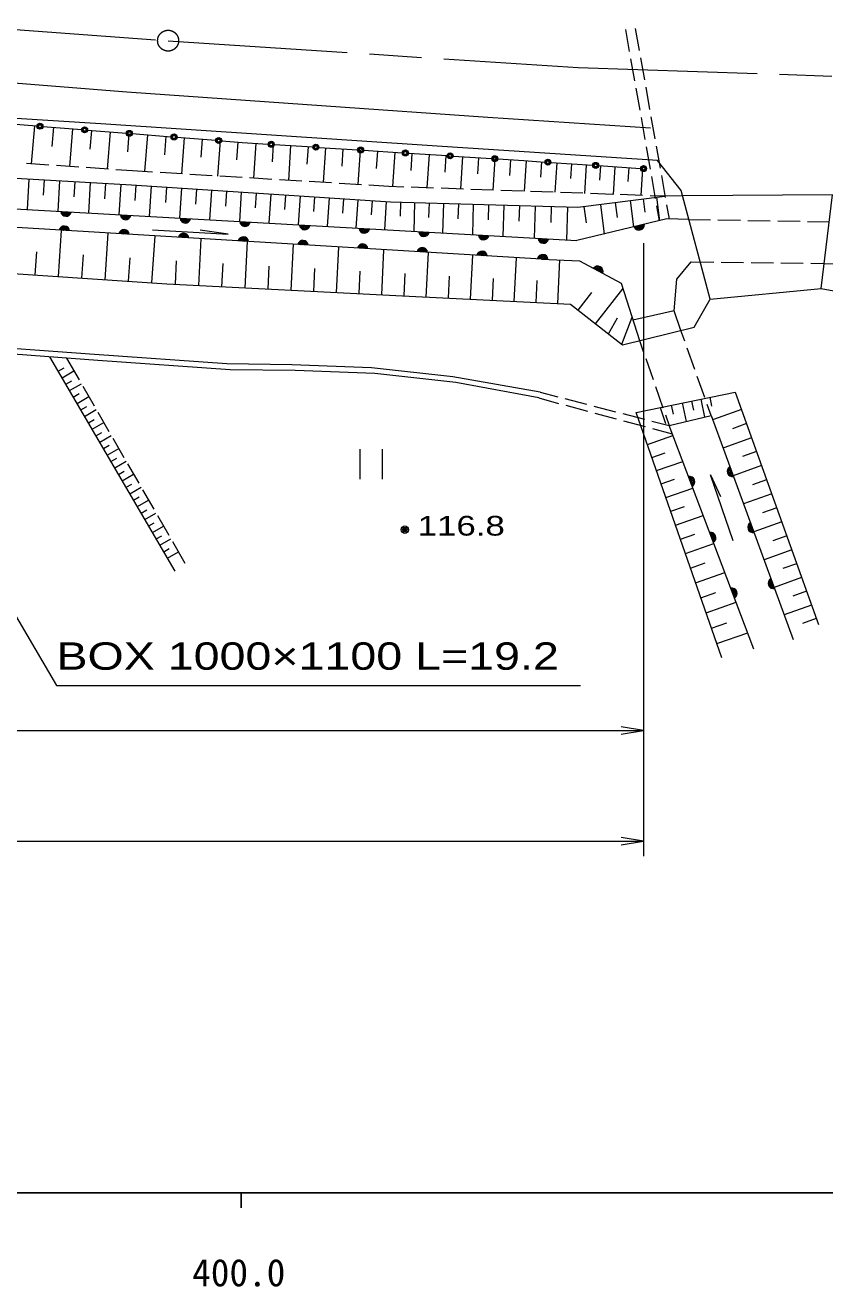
# Model space of a CAD drawing. Units: millimetres, scale not verified. Extents: x 40000 to 680000, y 20000 to 380000.
# Drawn here: x 453554 to 507065, y 198715 to 283203 of the extents above; entities that cross this region are included whole.
import ezdxf
from ezdxf.enums import TextEntityAlignment as Align

# ---------------------------------------------------------------- set-up
doc = ezdxf.new("R2010")
doc.units = ezdxf.units.MM
doc.header["$LTSCALE"] = 1000
doc.header["$PDMODE"] = 32
doc.header["$PDSIZE"] = 500
doc.linetypes.add('CHAIN', pattern=[18.5, 12, -1.5, 3.5, -1.5])
for name, color, linetype, lineweight in [('M-BMK', 2, 'CHAIN', 13), ('M-STR-HTXT', 7, 'Continuous', 13), ('M-STR-STRC', 7, 'Continuous', 13), ('M-TTL-BAND', 7, 'Continuous', 25), ('M-WORK', 1, 'Continuous', 13)]:
    doc.layers.add(name, color=color, linetype=linetype, lineweight=lineweight)
doc.styles.add('ＭＳ ゴシック', font='')
doc.styles.add('ＭＳ Ｐゴシック', font='')
doc.styles.get('ＭＳ ゴシック').set_extended_font_data('MS Gothic')
doc.styles.get('ＭＳ Ｐゴシック').set_extended_font_data('MS PGothic')

# ---------------------------------------------------------------- blocks, each defined once
blk = doc.blocks.new('open_arrow')
at = {"color": 0, "linetype": 'Continuous', "lineweight": -2}
blk.add_lwpolyline([(7.5, 1.25), (0, 0), (7.5, -1.25)], dxfattribs=at)

msp = doc.modelspace()

# ---------------------------------------------------------------- linework, layer by layer
at = {"layer": 'M-BMK'}
for points in [[(364052, 291204), (423977, 285520), (450299, 283096), (463116, 282169)], [(463116, 282169), (490550, 280363), (513052, 279617), (524378, 279700), (544504, 280099), (562693, 280972)]]:
    msp.add_lwpolyline(points, dxfattribs=at)
msp.add_circle((463116, 282169), 700, dxfattribs=at)
at = {"layer": 'M-STR-HTXT'}
for p, q in [((494935, 268602), (494935, 227559)), ((362648, 235966), (494935, 235966)), ((233832, 228559), (494935, 228559))]:
    msp.add_line(p, q, dxfattribs=at)
msp.add_lwpolyline([(430116, 282549), (455642, 238988), (490720, 238988)], dxfattribs=at)
at = {"layer": 'M-STR-STRC'}
for p, q in [((451749, 276663), (454340, 276455)), ((454739, 276423), (457331, 276215)), ((457729, 276183), (460321, 275976)), ((460720, 275944), (463312, 275736)), ((463710, 275704), (466302, 275496)), ((466701, 275464), (468069, 275355)), ((468069, 275355), (469815, 275242)), ((470214, 275216), (472809, 275048)), ((473208, 275022), (475803, 274855)), ((476202, 274829), (478796, 274661)), ((479196, 274635), (481790, 274468)), ((482189, 274442), (484784, 274274)), ((485183, 274248), (486929, 274135)), ((486929, 274135), (488331, 274042)), ((488730, 274015), (491533, 273828)), ((491933, 273802), (494736, 273615))]:
    msp.add_line(p, q, dxfattribs=at)
for centre, radius in [((454540, 276439), 200), ((454540, 276439), 160), ((454540, 276439), 120), ((454540, 276439), 100), ((457530, 276199), 200), ((457530, 276199), 160), ((457530, 276199), 120), ((457530, 276199), 100), ((460520, 275960), 200), ((460520, 275960), 160), ((460520, 275960), 120), ((460520, 275960), 100), ((463511, 275720), 200), ((463511, 275720), 160), ((463511, 275720), 120), ((463511, 275720), 100), ((466501, 275480), 200), ((466501, 275480), 160), ((466501, 275480), 120), ((466501, 275480), 100), ((470015, 275229), 200), ((470015, 275229), 160), ((470015, 275229), 120), ((470015, 275229), 100), ((473008, 275035), 200), ((473008, 275035), 160), ((473008, 275035), 120), ((473008, 275035), 100), ((476002, 274842), 200), ((476002, 274842), 160), ((476002, 274842), 120), ((476002, 274842), 100), ((478996, 274648), 200), ((478996, 274648), 160), ((478996, 274648), 120), ((478996, 274648), 100), ((481990, 274455), 200), ((481990, 274455), 160), ((481990, 274455), 120), ((481990, 274455), 100), ((484983, 274261), 200), ((484983, 274261), 160), ((484983, 274261), 120), ((484983, 274261), 100), ((488531, 274029), 200), ((488531, 274029), 160), ((488531, 274029), 120), ((488531, 274029), 100), ((491733, 273815), 200), ((491733, 273815), 160), ((491733, 273815), 120), ((491733, 273815), 100), ((494935, 273602), 200), ((494935, 273602), 160), ((494935, 273602), 120), ((494935, 273602), 100)]:
    msp.add_circle(centre, radius, dxfattribs=at)
at = {"layer": 'M-TTL-BAND'}
for p, q in [((40000, 205000), (579000, 205000)), ((468000, 205000), (468000, 204000))]:
    msp.add_line(p, q, dxfattribs=at)
at = {"layer": 'M-WORK'}
for p, q in [((494004, 281450), (493743, 282927)), ((494670, 281509), (494409, 282986)), ((494353, 279481), (494092, 280958)), ((495019, 279540), (494757, 281017)), ((494702, 277512), (494440, 278989)), ((495368, 277570), (495106, 279047)), ((454164, 276469), (453960, 273916)), ((455441, 276367), (455339, 275090)), ((495050, 275542), (494789, 277019)), ((495716, 275601), (495455, 277078)), ((456718, 276264), (456516, 273741)), ((457980, 276163), (457879, 274901)), ((459242, 276062), (459042, 273568)), ((460489, 275962), (460389, 274715)), ((461736, 275862), (461539, 273402)), ((462966, 275764), (462868, 274534)), ((464196, 275665), (464003, 273252)), ((465403, 275568), (465306, 274362)), ((466610, 275472), (466420, 273104)), ((467793, 275377), (467698, 274193)), ((468978, 275296), (468827, 272957)), ((470147, 275220), (470072, 274051)), ((471317, 275145), (471166, 272814)), ((472482, 275069), (472407, 273904)), ((473648, 274994), (473497, 272672)), ((474809, 274919), (474734, 273758)), ((475970, 274844), (475820, 272530)), ((477127, 274769), (477052, 273612)), ((478284, 274694), (478135, 272394)), ((479434, 274620), (479360, 273470)), ((495399, 273573), (495137, 275050)), ((496065, 273632), (495803, 275109)), ((455138, 273835), (453641, 273937)), ((457133, 273698), (455637, 273801)), ((480584, 274546), (480440, 272313)), ((481700, 274473), (481628, 273357)), ((482817, 274401), (482676, 272234)), ((483900, 274331), (483830, 273248)), ((484983, 274261), (484848, 272158)), ((486035, 274193), (485967, 273142)), ((487087, 274125), (486951, 272084)), ((488107, 274057), (488039, 273036)), ((489128, 273989), (488996, 272012)), ((490116, 273923), (490050, 272934)), ((491105, 273857), (490977, 271942)), ((492062, 273793), (491998, 272836)), ((453798, 272902), (453679, 270851)), ((459128, 273562), (457632, 273664)), ((460732, 273452), (459627, 273527)), ((462080, 273369), (460732, 273452)), ((464076, 273247), (462579, 273339)), ((466072, 273125), (464575, 273217)), ((468068, 273003), (466571, 273095)), ((470065, 272881), (468567, 272973)), ((493020, 273729), (492896, 271874)), ((493947, 273668), (493885, 272740)), ((494875, 273606), (494755, 271809)), ((495747, 271604), (495486, 273081)), ((496413, 271662), (496152, 273139)), ((454823, 272842), (454764, 271817)), ((455848, 272783), (455730, 270735)), ((456872, 272724), (456813, 271700)), ((457896, 272665), (457778, 270620)), ((458919, 272606), (458860, 271583)), ((459941, 272547), (459823, 270504)), ((460962, 272486), (460896, 271465)), ((461983, 272419), (461851, 270390)), ((462998, 272353), (462931, 271338)), ((464012, 272286), (463881, 270276)), ((465018, 272221), (464952, 271215)), ((466023, 272155), (465893, 270162)), ((467020, 272090), (466954, 271094)), ((472061, 272759), (470564, 272851)), ((474057, 272637), (472560, 272729)), ((476054, 272515), (474556, 272607)), ((477900, 272403), (476553, 272485)), ((478886, 272368), (477900, 272403)), ((480885, 272297), (479386, 272350)), ((482884, 272227), (481385, 272280)), ((484883, 272157), (483384, 272209)), ((486881, 272086), (485382, 272139)), ((488880, 272016), (487381, 272069)), ((468016, 272025), (467887, 270050)), ((469004, 271961), (468939, 270973)), ((469991, 271896), (469864, 269938)), ((470970, 271832), (470907, 270853)), ((471949, 271768), (471823, 269828)), ((472920, 271705), (472856, 270735)), ((473890, 271642), (473764, 269718)), ((474852, 271579), (474789, 270617)), ((475813, 271516), (475689, 269610)), ((476767, 271454), (476704, 270501)), ((477720, 271392), (477596, 269502)), ((478666, 271354), (478639, 270407)), ((479612, 271327), (479557, 269391)), ((480580, 271299), (480552, 270331)), ((481547, 271271), (481490, 269282)), ((482542, 271243), (482513, 270248)), ((483536, 271214), (483478, 269170)), ((490879, 271945), (489380, 271998)), ((492878, 271875), (491379, 271928)), ((493040, 271330), (493166, 270337)), ((494876, 271805), (493377, 271857)), ((494033, 271456), (494257, 269691)), ((494916, 271569), (495028, 270686)), ((496363, 271752), (495376, 271787)), ((495799, 271681), (495998, 270110)), ((497556, 271780), (496363, 271752)), ((484558, 271185), (484529, 270163)), ((485580, 271156), (485520, 269055)), ((486630, 271126), (486600, 270075)), ((487681, 271096), (487619, 268937)), ((488760, 271065), (488729, 269985)), ((489840, 271034), (489776, 268815)), ((490946, 271065), (491086, 269964)), ((492047, 271204), (492299, 269218)), ((496011, 270113), (495835, 271111)), ((496668, 270225), (496501, 271170)), ((497976, 270202), (499419, 270177)), ((499919, 270169), (501419, 270143)), ((501919, 270134), (503418, 270108)), ((503918, 270099), (505418, 270073)), ((505918, 270065), (507361, 270040)), ((455777, 266371), (455986, 269466)), ((458895, 266160), (459106, 269278)), ((462037, 265947), (462250, 269089)), ((465169, 265771), (465328, 268904)), ((468272, 265614), (468430, 268717)), ((454229, 266476), (454334, 268023)), ((471347, 265458), (471503, 268533)), ((474393, 265303), (474548, 268349)), ((477411, 265150), (477564, 268168)), ((480398, 265001), (480546, 267989)), ((457336, 266265), (457442, 267825)), ((460466, 266053), (460573, 267624)), ((463603, 265851), (463682, 267417)), ((466721, 265693), (466799, 267244)), ((469810, 265536), (469888, 267073)), ((483355, 264854), (483501, 267811)), ((486280, 264710), (486425, 267635)), ((489198, 264565), (489342, 267482)), ((498120, 267360), (498739, 267332)), ((499631, 267320), (498739, 267332)), ((501631, 267294), (500131, 267314)), ((503631, 267269), (502131, 267288)), ((505631, 267243), (504131, 267262)), ((507023, 267225), (506130, 267237)), ((514836, 266987), (507023, 267225)), ((472870, 265381), (472947, 266904)), ((475902, 265227), (475978, 266736)), ((478905, 265075), (478978, 266569)), ((481877, 264928), (481950, 266406)), ((484818, 264782), (484890, 266245)), ((487739, 264637), (487811, 266096)), ((490550, 264130), (491466, 265303)), ((491722, 263214), (493556, 265559)), ((492600, 262528), (493189, 263615)), ((493478, 261842), (494165, 263656)), ((497699, 262036), (497441, 262761)), ((494669, 262079), (494919, 261360)), ((498368, 260152), (497866, 261565)), ((463581, 246644), (455196, 260996)), ((455762, 260027), (456161, 260260)), ((456322, 260913), (457162, 259455)), ((495083, 260887), (495576, 259471)), ((456014, 259596), (456812, 260062)), ((456267, 259164), (456663, 259395)), ((499038, 258267), (498536, 259680)), ((456519, 258732), (457312, 259195)), ((457412, 259022), (458161, 257722)), ((488024, 258628), (489190, 258326)), ((495740, 258998), (496233, 257582)), ((456771, 258300), (457165, 258531)), ((457023, 257869), (457811, 258329)), ((487923, 258238), (489252, 257880)), ((489674, 258200), (491126, 257823)), ((489735, 257750), (491184, 257361)), ((491610, 257698), (493061, 257321)), ((496790, 257754), (496914, 257155)), ((497530, 257906), (497786, 256666)), ((498151, 258034), (498278, 257414)), ((498771, 258162), (499018, 256964)), ((499463, 257071), (499206, 257796)), ((499370, 258285), (499494, 257686)), ((457275, 257437), (457667, 257666)), ((457528, 257005), (458310, 257463)), ((458410, 257289), (459159, 255989)), ((491667, 257231), (493115, 256841)), ((493545, 257195), (494997, 256819)), ((496043, 257600), (496405, 256531)), ((496397, 257109), (496647, 256390)), ((496647, 256390), (499463, 257071)), ((499463, 257071), (504957, 242053)), ((501497, 257460), (499615, 256788)), ((457780, 256574), (458169, 256801)), ((458032, 256142), (458810, 256596)), ((493598, 256711), (495046, 256321)), ((495481, 256693), (496647, 256390)), ((495529, 256192), (496858, 255834)), ((502316, 241427), (496647, 256390)), ((501833, 256519), (500892, 256183)), ((458284, 255710), (458671, 255936)), ((458537, 255278), (459309, 255730)), ((459409, 255556), (460158, 254256)), ((495197, 255131), (496900, 255723)), ((502169, 255579), (500302, 254911)), ((458789, 254847), (459172, 255071)), ((459041, 254415), (459808, 254863)), ((475954, 254813), (475954, 252813)), ((477454, 252813), (477454, 254813)), ((495501, 254255), (496377, 254560)), ((502502, 254645), (501569, 254311)), ((459293, 253983), (459674, 254206)), ((459545, 253551), (460308, 253997)), ((460408, 253823), (461157, 252524)), ((495806, 253380), (497557, 253989)), ((502836, 253711), (500940, 253034)), ((459798, 253120), (460176, 253341)), ((460050, 252688), (460807, 253130)), ((496119, 252480), (497019, 252793)), ((503175, 252763), (502227, 252425)), ((460302, 252256), (460678, 252476)), ((460554, 251825), (461306, 252264)), ((461406, 252090), (462155, 250791)), ((496432, 251580), (498233, 252206)), ((503513, 251815), (501632, 251143)), ((460807, 251393), (461180, 251611)), ((461059, 250961), (461806, 251397)), ((496754, 250654), (497680, 250976)), ((461311, 250529), (461682, 250746)), ((461563, 250098), (462305, 250531)), ((462405, 250358), (463154, 249058)), ((497076, 249729), (498927, 250373)), ((503850, 250875), (502909, 250538)), ((461815, 249666), (462184, 249881)), ((462068, 249234), (462804, 249665)), ((504186, 249934), (502318, 249267)), ((462320, 248802), (462686, 249016)), ((462572, 248371), (463303, 248798)), ((463403, 248625), (464243, 247167)), ((497407, 248777), (498359, 249108)), ((497738, 247826), (499641, 248488)), ((504519, 249000), (503586, 248667)), ((462824, 247939), (463187, 248151)), ((463076, 247507), (463803, 247932)), ((504853, 248067), (503000, 247404)), ((498079, 246848), (499057, 247188)), ((505184, 247140), (504257, 246809)), ((498419, 245869), (500375, 246550)), ((505515, 246213), (503676, 245556)), ((498769, 244864), (499774, 245214)), ((505843, 245294), (504924, 244965)), ((499119, 243858), (501130, 244558)), ((506172, 244374), (504347, 243722)), ((506498, 243461), (505585, 243135)), ((499478, 242824), (500512, 243184)), ((499838, 241790), (501906, 242509))]:
    msp.add_line(p, q, dxfattribs=at)
for points in [[(495404, 276307), (484511, 277016), (473689, 277789), (460364, 278709), (446081, 279869), (432996, 280973), (418566, 282151), (405388, 283494), (387738, 285188), (372591, 286697), (356357, 288225), (342793, 289550), (328032, 291022), (313861, 292458), (295787, 294188), (275045, 296083), (262971, 297188), (245505, 298973), (232394, 300171)], [(499397, 264854), (497460, 272144), (495877, 274150), (481130, 275098), (458602, 276598), (449740, 277150), (436323, 278447), (422244, 279828), (404409, 281484), (384615, 283361), (360541, 285736), (344998, 287171), (323906, 289131), (307424, 290677), (290805, 292251), (277029, 293604), (254777, 295674), (239841, 297082), (233207, 297736)], [(368363, 282379), (379167, 280575), (386032, 279673), (396541, 278458), (412094, 276544), (428253, 274943), (442038, 273581), (460673, 272504), (478011, 271373), (490545, 271014), (496363, 271752)], [(333112, 280828), (363184, 277959), (376829, 276634), (381991, 274218), (402476, 270905), (414741, 269097), (439440, 267477), (463021, 265880), (478799, 265080), (490047, 264523), (493532, 261799), (498320, 262977), (499397, 264854), (506825, 265581), (513362, 264364), (539821, 264736), (546640, 264874), (564521, 266233)], [(384630, 277624), (423107, 273242), (446898, 271233), (490465, 268776)], [(488116, 267533), (446684, 270026), (422831, 271861), (384000, 276397)], [(506825, 265581), (507579, 271848), (497556, 271780)], [(497976, 270202), (496488, 270228), (490465, 268776)], [(462077, 269501), (467132, 269219), (465267, 269489)], [(488116, 267533), (490647, 267428), (493435, 265937), (494669, 262079)], [(496979, 264072), (497163, 266195), (498120, 267360)], [(488024, 258628), (482163, 259655), (476733, 260262), (471396, 260465), (467052, 260520), (458181, 261146), (448960, 261827), (434788, 262876), (423138, 263851), (413623, 264514), (406334, 264808), (400187, 265121), (396985, 263667), (389549, 259029), (383052, 254612)], [(487923, 258238), (482384, 259268), (476954, 259876), (471617, 260078), (467273, 260133), (458402, 260759), (449181, 261440), (435009, 262489), (423359, 263465), (413844, 264127), (406555, 264422), (400408, 264735), (397206, 263281), (389770, 258643), (383273, 254225)], [(497441, 262761), (496979, 264072), (494228, 263458)], [(500167, 240846), (494452, 257272), (501076, 258637), (506637, 243073)], [(500942, 248662), (499411, 253091), (500098, 251631)]]:
    msp.add_lwpolyline(points, dxfattribs=at)
for radius in [150, 120, 90, 60, 30, 20]:
    msp.add_circle((478962, 249419), radius, dxfattribs=at)
for centre, radius, start, end in [((456284, 270758), 354, 185.56949, 347.97467), ((456284, 270758), 283, 187.79353, 345.75063), ((456284, 270758), 212, 191.53986, 342.0043), ((456284, 270758), 142, 199.25158, 334.29257), ((456284, 270758), 100, 209.56925, 323.97491), ((460278, 270533), 354, 185.56949, 347.97467), ((460278, 270533), 283, 187.79353, 345.75063), ((460278, 270533), 212, 191.53986, 342.0043), ((460278, 270533), 142, 199.25158, 334.29257), ((460278, 270533), 100, 209.56925, 323.97491), ((456171, 269401), 354, 5.35499, 167.76017), ((456171, 269401), 283, 7.57903, 165.53613), ((456171, 269401), 212, 11.32536, 161.78981), ((456171, 269401), 142, 19.03709, 154.07808), ((464272, 270308), 354, 185.56949, 347.97467), ((464272, 270308), 283, 187.79353, 345.75063), ((464272, 270308), 212, 191.53986, 342.0043), ((464272, 270308), 142, 199.25158, 334.29257), ((464272, 270308), 100, 209.56925, 323.97491), ((468265, 270083), 354, 185.56949, 347.97467), ((468265, 270083), 283, 187.79353, 345.75063), ((468265, 270083), 212, 191.53986, 342.0043), ((468265, 270083), 142, 199.25158, 334.29257), ((468265, 270083), 100, 209.56925, 323.97491), ((472259, 269857), 354, 185.56949, 347.97467), ((472259, 269857), 283, 187.79353, 345.75063), ((472259, 269857), 212, 191.53986, 342.0043), ((472259, 269857), 142, 199.25158, 334.29257), ((472259, 269857), 100, 209.56925, 323.97491), ((476253, 269632), 354, 185.56949, 347.97467), ((476253, 269632), 283, 187.79353, 345.75063), ((476253, 269632), 212, 191.53986, 342.0043), ((476253, 269632), 142, 199.25158, 334.29257), ((476253, 269632), 100, 209.56925, 323.97491), ((494637, 269838), 354, 202.35204, 4.75722), ((494637, 269838), 283, 204.57608, 2.53318), ((494637, 269838), 212, 208.3224, 358.78685), ((494637, 269838), 142, 216.03413, 351.07512), ((494637, 269838), 100, 226.35179, 340.75746), ((456171, 269401), 100, 29.35475, 143.76041), ((460163, 269160), 354, 5.35499, 167.76017), ((460163, 269160), 283, 7.57903, 165.53613), ((460163, 269160), 212, 11.32536, 161.78981), ((460163, 269160), 142, 19.03709, 154.07808), ((460163, 269160), 100, 29.35475, 143.76041), ((464156, 268920), 354, 5.35499, 167.76017), ((464156, 268920), 283, 7.57903, 165.53613), ((464156, 268920), 212, 11.32536, 161.78981), ((464156, 268920), 142, 19.03709, 154.07808), ((464156, 268920), 100, 29.35475, 143.76041), ((468149, 268680), 354, 5.35499, 167.76017), ((468149, 268680), 283, 7.57903, 165.53613), ((468149, 268680), 212, 11.32536, 161.78981), ((468149, 268680), 142, 19.03709, 154.07808), ((468149, 268680), 100, 29.35475, 143.76041), ((472142, 268440), 354, 5.35499, 167.76017), ((472142, 268440), 283, 7.57903, 165.53613), ((480246, 269407), 354, 185.56949, 347.97467), ((480246, 269407), 283, 187.79353, 345.75063), ((480246, 269407), 212, 191.53986, 342.0043), ((480246, 269407), 142, 199.25158, 334.29257), ((480246, 269407), 100, 209.56925, 323.97491), ((484240, 269182), 354, 185.56949, 347.97467), ((484240, 269182), 283, 187.79353, 345.75063), ((484240, 269182), 212, 191.53986, 342.0043), ((484240, 269182), 142, 199.25158, 334.29257), ((484240, 269182), 100, 209.56925, 323.97491), ((488234, 268956), 354, 185.56949, 347.97467), ((488234, 268956), 283, 187.79353, 345.75063), ((488234, 268956), 212, 191.53986, 342.0043), ((488234, 268956), 142, 199.25158, 334.29257), ((488234, 268956), 100, 209.56925, 323.97491), ((472142, 268440), 212, 11.32536, 161.78981), ((472142, 268440), 142, 19.03709, 154.07808), ((472142, 268440), 100, 29.35475, 143.76041), ((476135, 268200), 354, 5.35499, 167.76017), ((476135, 268200), 283, 7.57903, 165.53613), ((476135, 268200), 212, 11.32536, 161.78981), ((476135, 268200), 142, 19.03709, 154.07808), ((476135, 268200), 100, 29.35475, 143.76041), ((480127, 267960), 354, 5.35499, 167.76017), ((480127, 267960), 283, 7.57903, 165.53613), ((480127, 267960), 212, 11.32536, 161.78981), ((480127, 267960), 142, 19.03709, 154.07808), ((480127, 267960), 100, 29.35475, 143.76041), ((484120, 267719), 354, 5.35499, 167.76017), ((484120, 267719), 283, 7.57903, 165.53613), ((484120, 267719), 212, 11.32536, 161.78981), ((484120, 267719), 142, 19.03709, 154.07808), ((488189, 267494), 354, 5.90267, 168.30785), ((484120, 267719), 100, 29.35475, 143.76041), ((488189, 267494), 283, 8.12671, 166.08381), ((488189, 267494), 212, 11.87304, 162.33749), ((488189, 267494), 142, 19.58477, 154.62576), ((488189, 267494), 100, 29.90243, 144.30809), ((491870, 266712), 354, 340.66607, 143.07125), ((491870, 266712), 283, 342.89011, 140.84721), ((491870, 266712), 212, 346.63643, 137.10088), ((491870, 266712), 142, 354.34816, 129.38915), ((491870, 266712), 100, 4.66583, 119.07149), ((500888, 253333), 354, 118.89038, 281.29555), ((500888, 253333), 283, 121.11442, 279.07152), ((500888, 253333), 212, 124.86074, 275.32519), ((498014, 252630), 354, 299.54629, 101.95147), ((498014, 252630), 283, 301.77033, 99.72743), ((498014, 252630), 212, 305.51666, 95.98111), ((498014, 252630), 142, 313.22839, 88.26938), ((498014, 252630), 100, 323.54605, 77.95171), ((500888, 253333), 142, 132.57247, 267.61346), ((500888, 253333), 100, 142.89013, 257.2958), ((499431, 248889), 354, 299.54629, 101.95147), ((502263, 249577), 354, 118.89038, 281.29555), ((502263, 249577), 283, 121.11442, 279.07152), ((502263, 249577), 212, 124.86074, 275.32519), ((502263, 249577), 142, 132.57247, 267.61346), ((502263, 249577), 100, 142.89013, 257.2958), ((499431, 248889), 283, 301.77033, 99.72743), ((499431, 248889), 212, 305.51666, 95.98111), ((499431, 248889), 142, 313.22839, 88.26938), ((499431, 248889), 100, 323.54605, 77.95171), ((503637, 245820), 354, 118.89038, 281.29555), ((503637, 245820), 283, 121.11442, 279.07152), ((503637, 245820), 212, 124.86074, 275.32519), ((503637, 245820), 142, 132.57247, 267.61346), ((503637, 245820), 100, 142.89013, 257.2958), ((500848, 245149), 354, 299.54629, 101.95147), ((500848, 245149), 283, 301.77033, 99.72743), ((500848, 245149), 212, 305.51666, 95.98111), ((500848, 245149), 142, 313.22839, 88.26938), ((500848, 245149), 100, 323.54605, 77.95171)]:
    msp.add_arc(centre, radius, start, end, dxfattribs=at)
msp.add_point((478962, 249419), dxfattribs=at)

# ---------------------------------------------------------------- block references
at = {"layer": 'M-STR-HTXT', "xscale": 200, "yscale": 200, "rotation": 180}
for p in [(494935, 235966), (494935, 228559)]:
    msp.add_blockref('open_arrow', p, dxfattribs=at)

# ---------------------------------------------------------------- texts
at = {"layer": 'M-STR-HTXT', "style": 'ＭＳ Ｐゴシック', "width": 1.3}
msp.add_text('BOX 1000×1100 L=19.2', height=1833, dxfattribs=at).set_placement((455642, 239488), align=Align.BOTTOM_LEFT)
at = {"layer": 'M-TTL-BAND', "style": 'ＭＳ ゴシック'}
msp.add_text('400.0', height=1833, dxfattribs=at).set_placement((467844, 198195), align=Align.BOTTOM_CENTER)
at = {"layer": 'M-WORK', "style": 'ＭＳ Ｐゴシック', "width": 1.35}
msp.add_text('116.8', height=1320, dxfattribs=at).set_placement((482735, 248627), align=Align.BOTTOM_CENTER)

doc.saveas('drawing.dxf')
